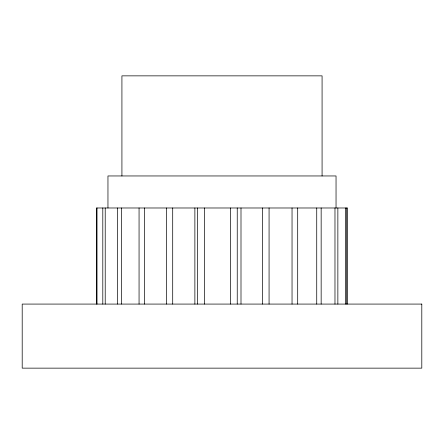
<?xml version="1.0" encoding="UTF-8"?>
<svg xmlns="http://www.w3.org/2000/svg" width="444" height="444" viewBox="0 0 444 444"><rect width="100%" height="100%" fill="white"/><g stroke="black" fill="none" stroke-linecap="round" stroke-linejoin="round"><path stroke-width="0.67" d="M347.635 304.079L347.635 207.986L96.365 207.986L96.365 304.079M346.675 207.986L346.675 304.079M345.515 207.986L345.515 304.079M337.862 207.986L337.862 304.079M336.041 207.986L336.041 175.957L107.959 175.957L107.959 207.986M334.976 207.986L334.976 304.079M322.078 175.957L322.078 75.857L121.922 75.857L121.922 175.957M321.156 207.986L321.156 304.079M316.733 207.986L316.733 304.079M297.691 207.986L297.691 304.079M292.041 207.986L292.041 304.079M269.07 207.986L269.07 304.079M262.571 207.986L262.571 304.079M240.998 207.986L240.998 304.079M237.24 207.986L237.24 304.079M230.342 207.986L230.342 304.079M204.368 207.986L204.368 304.079M197.536 207.986L197.536 304.079M194.877 207.986L194.877 304.079M172.705 207.986L172.705 304.079M166.406 207.986L166.406 304.079M144.394 207.986L144.394 304.079M139.061 207.986L139.061 304.079M121.379 207.986L121.379 304.079M117.366 207.986L117.366 304.079M105.217 207.986L105.217 304.079M102.803 207.986L102.803 304.079M97.014 207.986L97.014 304.079M421.8 304.079L22.2 304.079L22.2 368.143L421.8 368.143L421.8 304.079"/></g></svg>
